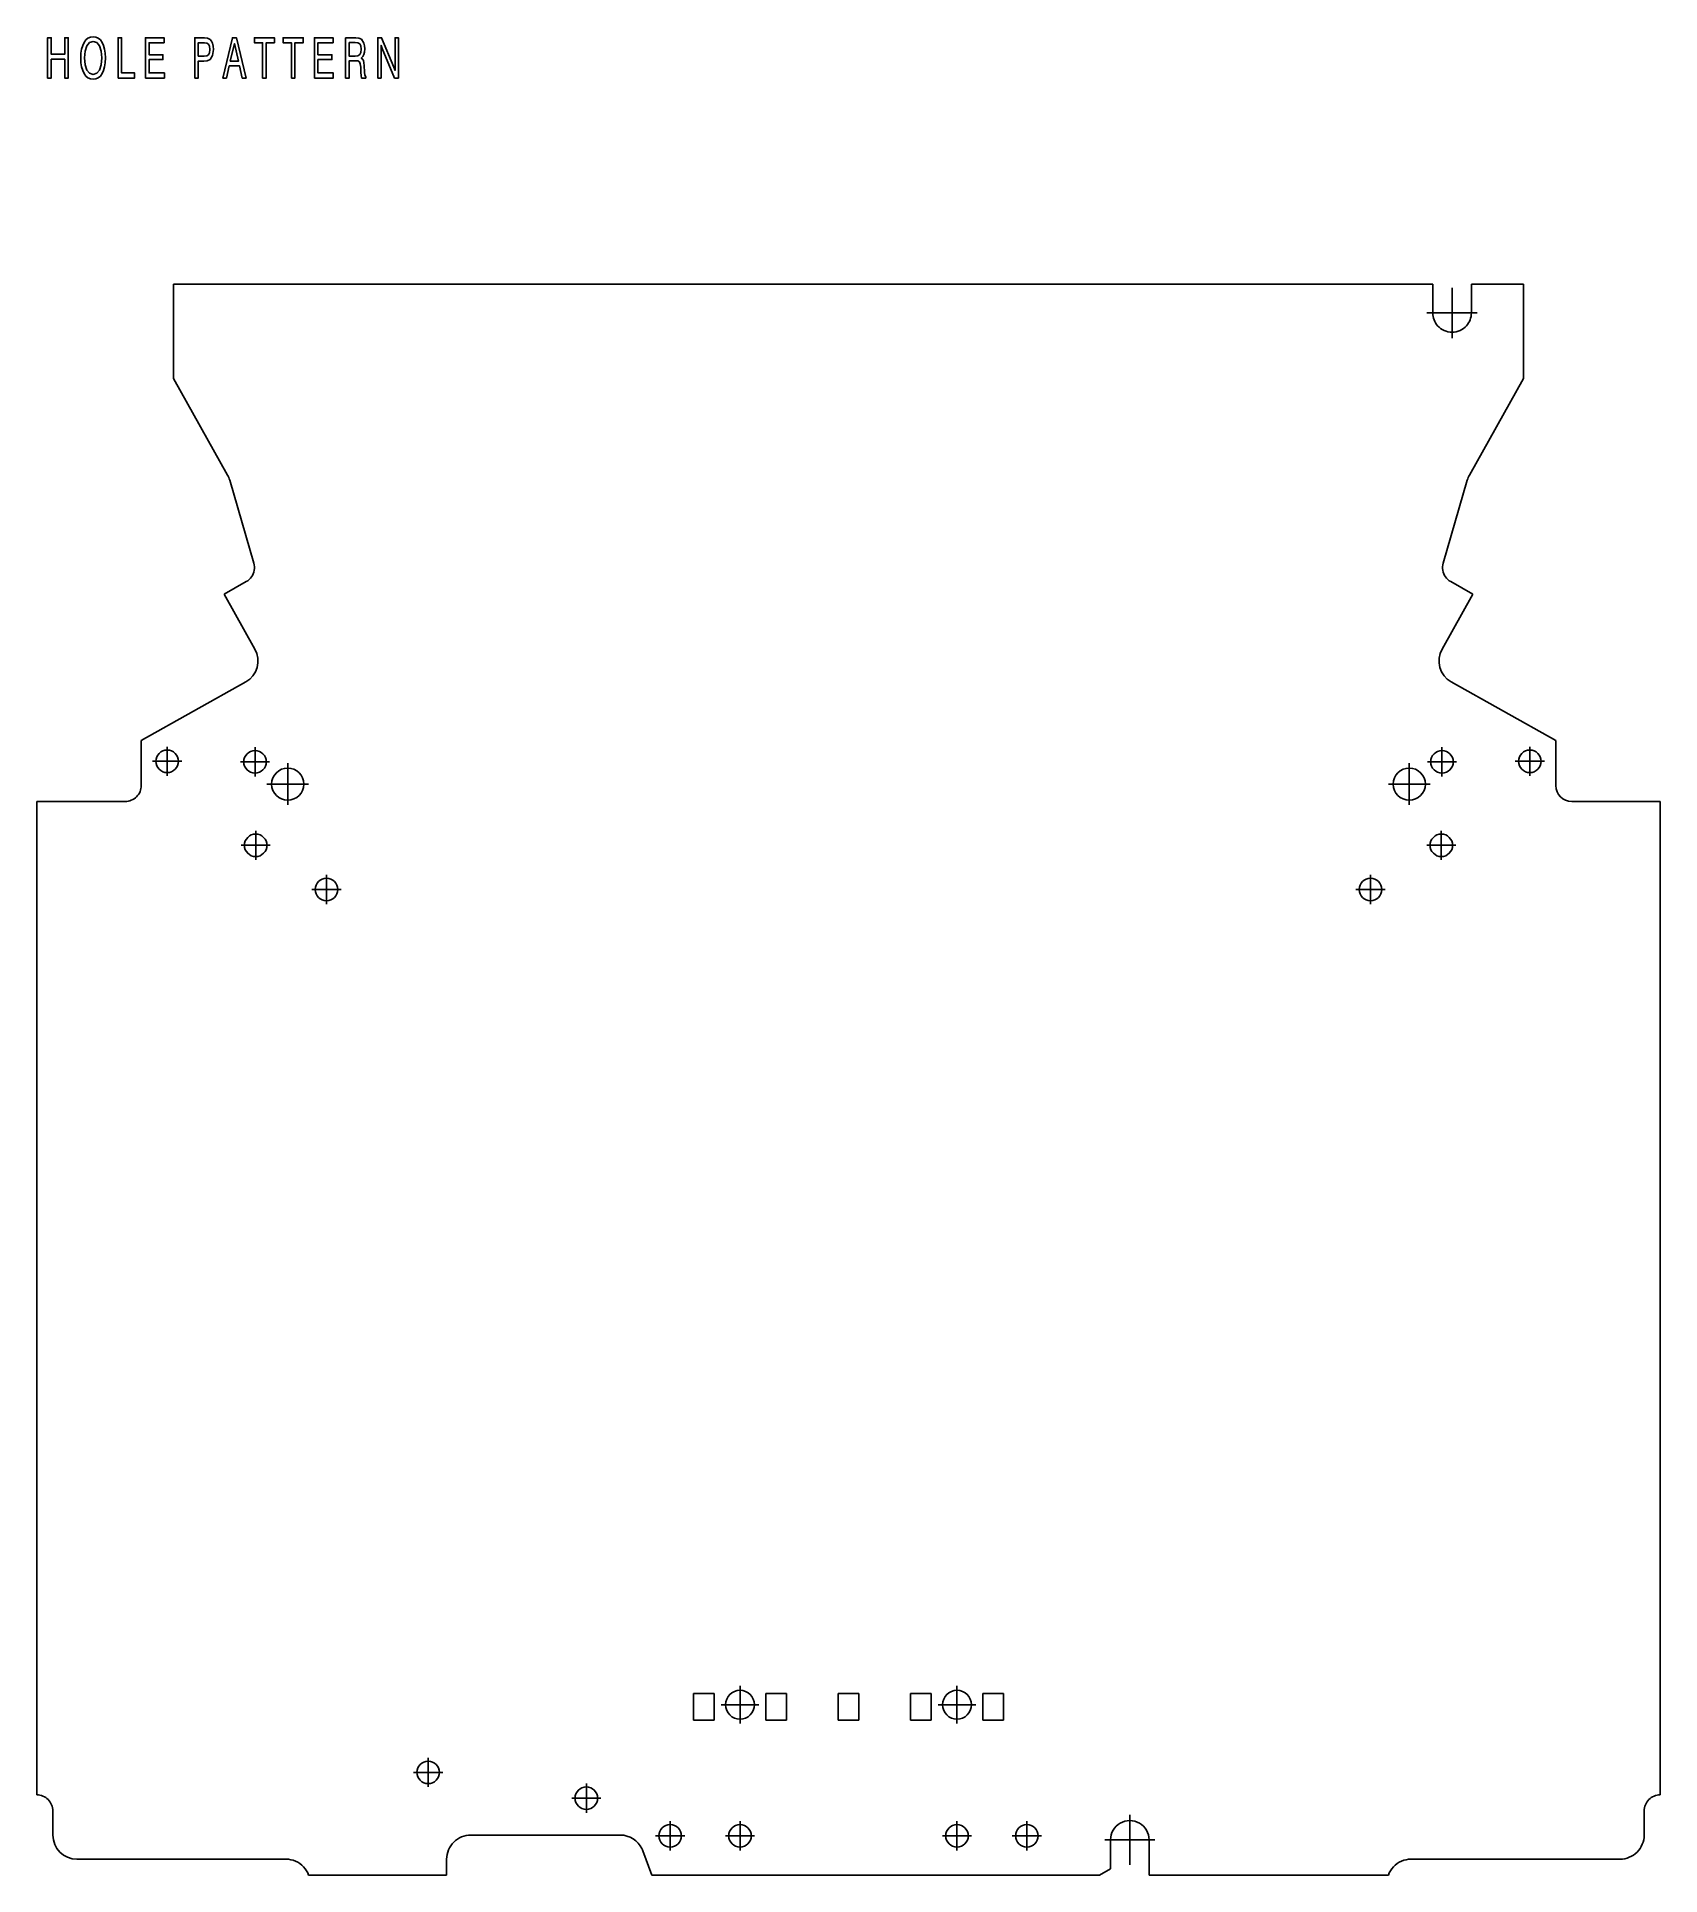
# Model space of a CAD drawing. Extents: x 55 to 156, y 112 to 226.
import ezdxf

# ---------------------------------------------------------------- set-up
doc = ezdxf.new("R2010")
doc.units = 0
doc.linetypes.add('DASHDOT', pattern=[18.5, 12, -3, 0.5, -3])
doc.layers.get('0').update_dxf_attribs({"linetype": 'CONTINUOUS'})

msp = doc.modelspace()

# ---------------------------------------------------------------- linework, layer by layer
at = {"color": 7}
for p, q in [((63.513229, 210.68808), (67.063232, 210.68808)), ((63.513229, 210.68808), (63.513229, 205.038086)), ((67.063232, 210.68808), (68.863228, 210.68808)), ((105.513229, 210.68808), (68.863228, 210.68808)), ((105.513229, 210.68808), (141.86322, 210.68808)), ((141.86322, 210.68808), (141.86322, 208.888077)), ((144.263229, 210.68808), (147.513229, 210.68808)), ((144.263229, 210.68808), (144.263229, 208.888077)), ((147.513229, 205.038086), (147.513229, 210.68808)), ((63.513229, 205.038086), (63.513229, 204.821228)), ((66.882645, 198.804688), (63.513229, 204.821228)), ((144.143814, 198.804688), (147.513229, 204.821228)), ((147.513229, 205.038086), (147.513229, 204.821228)), ((67.013977, 198.491516), (68.519539, 193.326172)), ((144.012482, 198.491516), (142.506927, 193.326172)), ((66.665741, 191.399689), (68.048111, 192.173843)), ((144.360718, 191.399689), (142.978348, 192.173843)), ((66.665741, 191.399689), (68.585236, 187.972198)), ((144.360718, 191.399689), (142.441223, 187.972198)), ((61.513229, 182.29248), (68.009415, 185.930511)), ((149.513229, 182.29248), (143.017044, 185.930511)), ((61.513229, 179.491745), (61.513229, 182.29248)), ((149.513229, 179.491745), (149.513229, 182.29248)), ((60.513229, 178.491745), (55.013229, 178.491745)), ((55.013229, 178.491745), (55.013229, 120.18808)), ((150.513229, 178.491745), (156.013229, 178.491745)), ((156.013229, 178.491745), (156.013229, 120.18808)), ((97.163231, 122.988083), (95.863228, 122.988083)), ((95.863228, 121.338081), (95.863228, 122.988083)), ((97.163231, 122.988083), (97.163231, 121.338081)), ((101.663231, 122.988083), (100.363228, 122.988083)), ((100.363228, 121.338081), (100.363228, 122.988083)), ((101.663231, 122.988083), (101.663231, 121.338081)), ((106.163231, 122.988083), (104.863228, 122.988083)), ((104.863228, 121.338081), (104.863228, 122.988083)), ((106.163231, 122.988083), (106.163231, 121.338081)), ((109.363228, 122.988083), (110.663231, 122.988083)), ((109.363228, 122.988083), (109.363228, 121.338081)), ((110.663231, 121.338081), (110.663231, 122.988083)), ((113.863228, 122.988083), (115.163231, 122.988083)), ((113.863228, 122.988083), (113.863228, 121.338081)), ((115.163231, 121.338081), (115.163231, 122.988083)), ((95.863228, 121.338081), (97.163231, 121.338081)), ((100.363228, 121.338081), (101.663231, 121.338081)), ((104.863228, 121.338081), (106.163231, 121.338081)), ((110.663231, 121.338081), (109.363228, 121.338081)), ((115.163231, 121.338081), (113.863228, 121.338081)), ((55.013229, 120.18808), (55.013229, 117.68808)), ((156.013229, 120.18808), (156.013229, 117.68808)), ((55.013229, 117.68808), (55.013229, 116.925217)), ((55.013229, 116.68808), (55.013229, 116.925217)), ((156.013229, 117.68808), (156.013229, 116.925217)), ((156.013229, 116.68808), (156.013229, 116.925217)), ((56.013229, 115.68808), (56.013229, 114.18808)), ((155.013229, 115.68808), (155.013229, 114.18808)), ((82.013229, 114.18808), (91.013229, 114.18808)), ((91.013229, 114.18808), (91.313232, 114.18808)), ((121.813232, 112.088081), (121.813232, 113.888077)), ((124.213226, 113.888077), (124.213226, 111.68808)), ((70.513229, 112.68808), (57.513229, 112.68808)), ((80.513229, 111.68808), (80.513229, 112.68808)), ((92.722771, 113.201111), (93.273468, 111.68808)), ((153.513229, 112.68808), (140.513229, 112.68808)), ((71.927444, 111.68808), (77.013229, 111.68808)), ((80.513229, 111.68808), (77.013229, 111.68808)), ((105.513229, 111.68808), (93.273468, 111.68808)), ((105.513229, 111.68808), (118.363228, 111.68808)), ((121.120407, 111.68808), (118.363228, 111.68808)), ((121.813232, 112.088081), (121.120407, 111.68808)), ((134.013229, 111.68808), (124.213226, 111.68808)), ((139.099014, 111.68808), (134.013229, 111.68808))]:
    msp.add_line(p, q, dxfattribs=at)
at = {"color": 7, "linetype": 'DASHDOT'}
for p, q in [((143.063232, 210.44809), (143.063232, 207.328079)), ((144.62323, 208.888077), (141.503235, 208.888077)), ((63.12698, 181.903778), (63.12698, 180.083771)), ((147.899475, 181.903778), (147.899475, 180.083771)), ((64.03698, 180.993774), (62.21698, 180.993774)), ((69.50061, 180.958984), (67.680618, 180.958984)), ((68.590614, 181.868988), (68.590614, 180.048981)), ((70.625328, 180.876984), (70.625328, 178.276978)), ((140.401123, 180.876984), (140.401123, 178.276978)), ((143.34584, 180.958984), (141.525848, 180.958984)), ((142.435852, 181.868988), (142.435852, 180.048981)), ((148.809479, 180.993774), (146.989471, 180.993774)), ((71.925323, 179.576965), (69.325333, 179.576965)), ((141.701126, 179.576965), (139.101135, 179.576965)), ((68.632599, 176.677582), (68.632599, 174.857574)), ((142.39386, 176.677582), (142.39386, 174.857574)), ((69.542603, 175.767578), (67.722603, 175.767578)), ((143.303864, 175.767578), (141.483856, 175.767578)), ((73.037064, 173.92926), (73.037064, 172.109268)), ((137.989395, 173.92926), (137.989395, 172.109268)), ((73.947067, 173.019272), (72.127068, 173.019272)), ((138.899384, 173.019272), (137.079391, 173.019272)), ((98.763229, 123.468079), (98.763229, 121.128082)), ((112.263229, 123.468079), (112.263229, 121.128082)), ((99.933228, 122.29808), (97.593231, 122.29808)), ((113.433228, 122.29808), (111.093231, 122.29808)), ((79.363228, 118.998077), (79.363228, 117.178078)), ((80.273232, 118.088081), (78.453232, 118.088081)), ((89.203232, 117.398079), (89.203232, 115.578079)), ((90.113228, 116.488083), (88.293228, 116.488083)), ((94.413231, 115.04808), (94.413231, 113.228081)), ((98.763229, 115.04808), (98.763229, 113.228081)), ((112.263229, 115.04808), (112.263229, 113.228081)), ((116.613228, 115.04808), (116.613228, 113.228081)), ((123.013229, 115.448082), (123.013229, 112.328079)), ((95.323227, 114.138077), (93.503227, 114.138077)), ((99.673233, 114.138077), (97.853226, 114.138077)), ((113.173233, 114.138077), (111.353226, 114.138077)), ((117.523232, 114.138077), (115.703232, 114.138077)), ((124.573227, 113.888077), (121.453232, 113.888077))]:
    msp.add_line(p, q, dxfattribs=at)
at = {"color": 7}
for points in [[(55.687256, 223.508667), (55.908745, 223.508667), (55.908745, 224.680435), (56.751755, 224.680435), (56.751755, 223.508667), (56.973244, 223.508667), (56.973244, 226.008667), (56.751755, 226.008667), (56.751755, 224.982941), (55.908745, 224.982941), (55.908745, 226.008667), (55.687256, 226.008667)], [(57.751232, 224.756927), (57.762535, 224.457901), (57.803215, 224.197128), (57.868759, 223.971115), (57.956902, 223.783356), (58.067646, 223.633835), (58.19873, 223.526047), (58.350155, 223.46347), (58.521923, 223.439133), (58.691429, 223.46347), (58.842854, 223.526047), (58.973938, 223.633835), (59.084682, 223.783356), (59.172825, 223.971115), (59.236107, 224.197128), (59.274529, 224.457901), (59.290352, 224.756927), (59.276791, 225.052475), (59.236107, 225.313263), (59.170567, 225.539261), (59.084682, 225.72702), (58.973938, 225.876541), (58.842854, 225.984329), (58.691429, 226.050385), (58.521923, 226.074738), (58.350155, 226.050385), (58.19873, 225.984329), (58.067646, 225.876541), (57.956902, 225.72702), (57.868759, 225.539261), (57.803215, 225.313263), (57.762535, 225.052475)], [(57.979504, 224.756927), (58.015663, 225.18808), (58.124146, 225.511444), (58.295914, 225.709641), (58.521923, 225.779175), (58.74567, 225.709641), (58.917435, 225.511444), (59.023659, 225.18808), (59.06208, 224.756927), (59.023659, 224.322296), (58.917435, 223.998932), (58.74567, 223.800735), (58.521923, 223.73468), (58.295914, 223.800735), (58.124146, 223.998932), (58.015663, 224.322296)], [(60.06834, 223.508667), (61.1012, 223.508667), (61.1012, 223.825073), (60.292088, 223.825073), (60.292088, 226.008667), (60.06834, 226.008667)], [(61.777485, 223.508667), (62.954987, 223.508667), (62.954987, 223.821594), (61.996712, 223.821594), (61.996712, 224.659576), (62.864586, 224.659576), (62.864586, 224.951645), (61.996712, 224.951645), (61.996712, 225.699203), (62.936909, 225.699203), (62.936909, 226.008667), (61.777485, 226.008667)], [(64.840942, 223.508667), (65.062431, 223.508667), (65.062431, 224.56221), (65.396919, 224.56221), (65.618408, 224.576126), (65.794693, 224.663055), (65.94838, 224.913391), (66.002625, 225.285446), (65.986801, 225.490585), (65.94838, 225.667923), (65.882843, 225.810471), (65.796959, 225.91478), (65.629707, 225.991287), (65.439865, 226.008667), (64.840942, 226.008667)], [(65.062431, 224.864716), (65.062431, 225.702682), (65.448906, 225.702682), (65.59581, 225.678345), (65.69751, 225.60881), (65.758537, 225.480148), (65.778877, 225.285446), (65.758537, 225.080292), (65.695251, 224.951645), (65.586769, 224.882095), (65.433083, 224.864716)], [(66.583984, 223.508667), (66.812256, 223.508667), (66.986282, 224.256226), (67.625885, 224.256226), (67.797653, 223.508667), (68.037216, 223.508667), (67.431519, 226.008667), (67.187431, 226.008667)], [(67.054085, 224.548309), (67.309471, 225.650528), (67.560341, 224.548309)], [(69.06382, 223.508667), (69.285309, 223.508667), (69.285309, 225.706161), (69.798347, 225.706161), (69.798347, 226.008667), (68.550781, 226.008667), (68.550781, 225.706161), (69.06382, 225.706161)], [(70.854324, 223.508667), (71.075813, 223.508667), (71.075813, 225.706161), (71.588852, 225.706161), (71.588852, 226.008667), (70.341286, 226.008667), (70.341286, 225.706161), (70.854324, 225.706161)], [(72.285484, 223.508667), (73.462982, 223.508667), (73.462982, 223.821594), (72.504715, 223.821594), (72.504715, 224.659576), (73.372581, 224.659576), (73.372581, 224.951645), (72.504715, 224.951645), (72.504715, 225.699203), (73.444901, 225.699203), (73.444901, 226.008667), (72.285484, 226.008667)], [(74.229675, 226.008667), (74.229675, 223.508667), (74.448906, 223.508667), (74.448906, 224.579605), (74.806, 224.579605), (74.97776, 224.569168), (75.083984, 224.517014), (75.142746, 224.398788), (75.16761, 224.179733), (75.181168, 223.85289), (75.192474, 223.654709), (75.224113, 223.508667), (75.4795, 223.508667), (75.4795, 223.578201), (75.425262, 223.679047), (75.404922, 223.870285), (75.386841, 224.280579), (75.371017, 224.454422), (75.341637, 224.590027), (75.287392, 224.683914), (75.201508, 224.74649), (75.296432, 224.840378), (75.366501, 224.969025), (75.409439, 225.125488), (75.425262, 225.316727), (75.409439, 225.511444), (75.371017, 225.681824), (75.215073, 225.921738), (75.050087, 225.994766), (74.860237, 226.008667)], [(74.44664, 225.716599), (74.824081, 225.716599), (74.984543, 225.699203), (75.102066, 225.636627), (75.172134, 225.514923), (75.196991, 225.309784), (75.172134, 225.097687), (75.104324, 224.962082), (74.986801, 224.889053), (74.824081, 224.868195), (74.44664, 224.868195)], [(76.228111, 223.508667), (76.438293, 223.508667), (76.438293, 225.535782), (76.499321, 225.351501), (77.274529, 223.508667), (77.514099, 223.508667), (77.514099, 226.008667), (77.303909, 226.008667), (77.303909, 223.981552), (77.229324, 224.193649), (76.46994, 226.008667), (76.228111, 226.008667)]]:
    msp.add_lwpolyline(points, close=True, dxfattribs=at)
for centre, radius in [((63.12698, 180.993774), 0.7), ((68.590614, 180.958984), 0.7), ((142.435852, 180.958984), 0.7), ((147.899475, 180.993774), 0.7), ((70.625328, 179.576965), 1), ((140.401123, 179.576965), 1), ((68.632599, 175.767578), 0.7), ((142.39386, 175.767578), 0.7), ((73.037064, 173.019272), 0.7), ((137.989395, 173.019272), 0.7), ((98.763229, 122.29808), 0.9), ((112.263229, 122.29808), 0.9), ((79.363228, 118.088081), 0.7), ((89.203232, 116.488083), 0.7), ((94.413231, 114.138077), 0.7), ((98.763229, 114.138077), 0.7), ((112.263229, 114.138077), 0.7), ((116.613228, 114.138077), 0.7)]:
    msp.add_circle(centre, radius, dxfattribs=at)
for centre, radius, start, end in [((143.063232, 208.888077), 1.2, 180.000005, 221.409615), ((143.063232, 208.888077), 1.2, 318.59038, 0), ((143.063232, 208.888077), 1.2, 221.409615, 318.59038), ((65.573906, 198.071777), 1.5, 16.25, 29.249998), ((145.452545, 198.071777), 1.5, 150.750007, 163.750001), ((67.559494, 193.046341), 1, 324.605748, 16.25), ((143.466965, 193.046341), 1, 163.750001, 215.394254), ((67.559494, 193.046341), 1, 299.250003, 324.605748), ((143.466965, 193.046341), 1, 215.394254, 240.750006), ((67.276489, 187.239258), 1.5, 299.250003, 29.249998), ((143.749969, 187.239258), 1.5, 150.750007, 240.750006), ((60.513229, 179.491745), 1, 269.999997, 360), ((150.513229, 179.491745), 1, 180.000005, 269.999997), ((55.013229, 115.68808), 1, 0, 90.000003), ((156.013229, 115.68808), 1, 90.000003, 180.000005), ((123.013229, 113.888077), 1.2, 0, 180.000005), ((57.513229, 114.18808), 1.5, 180.000005, 269.999997), ((82.013229, 112.68808), 1.5, 90.000003, 180.000005), ((91.313232, 112.68808), 1.5, 25.841934, 90.000003), ((91.313232, 112.68808), 1.5, 20.000001, 25.841934), ((153.513229, 114.18808), 1.5, 269.999997, 360), ((70.513229, 111.18808), 1.5, 42.833428, 90.000003), ((70.513229, 111.18808), 1.5, 19.471222, 42.833428), ((140.513229, 111.18808), 1.5, 137.166577, 160.528775), ((140.513229, 111.18808), 1.5, 90.000003, 137.166577)]:
    msp.add_arc(centre, radius, start, end, dxfattribs=at)

doc.saveas('drawing.dxf')
